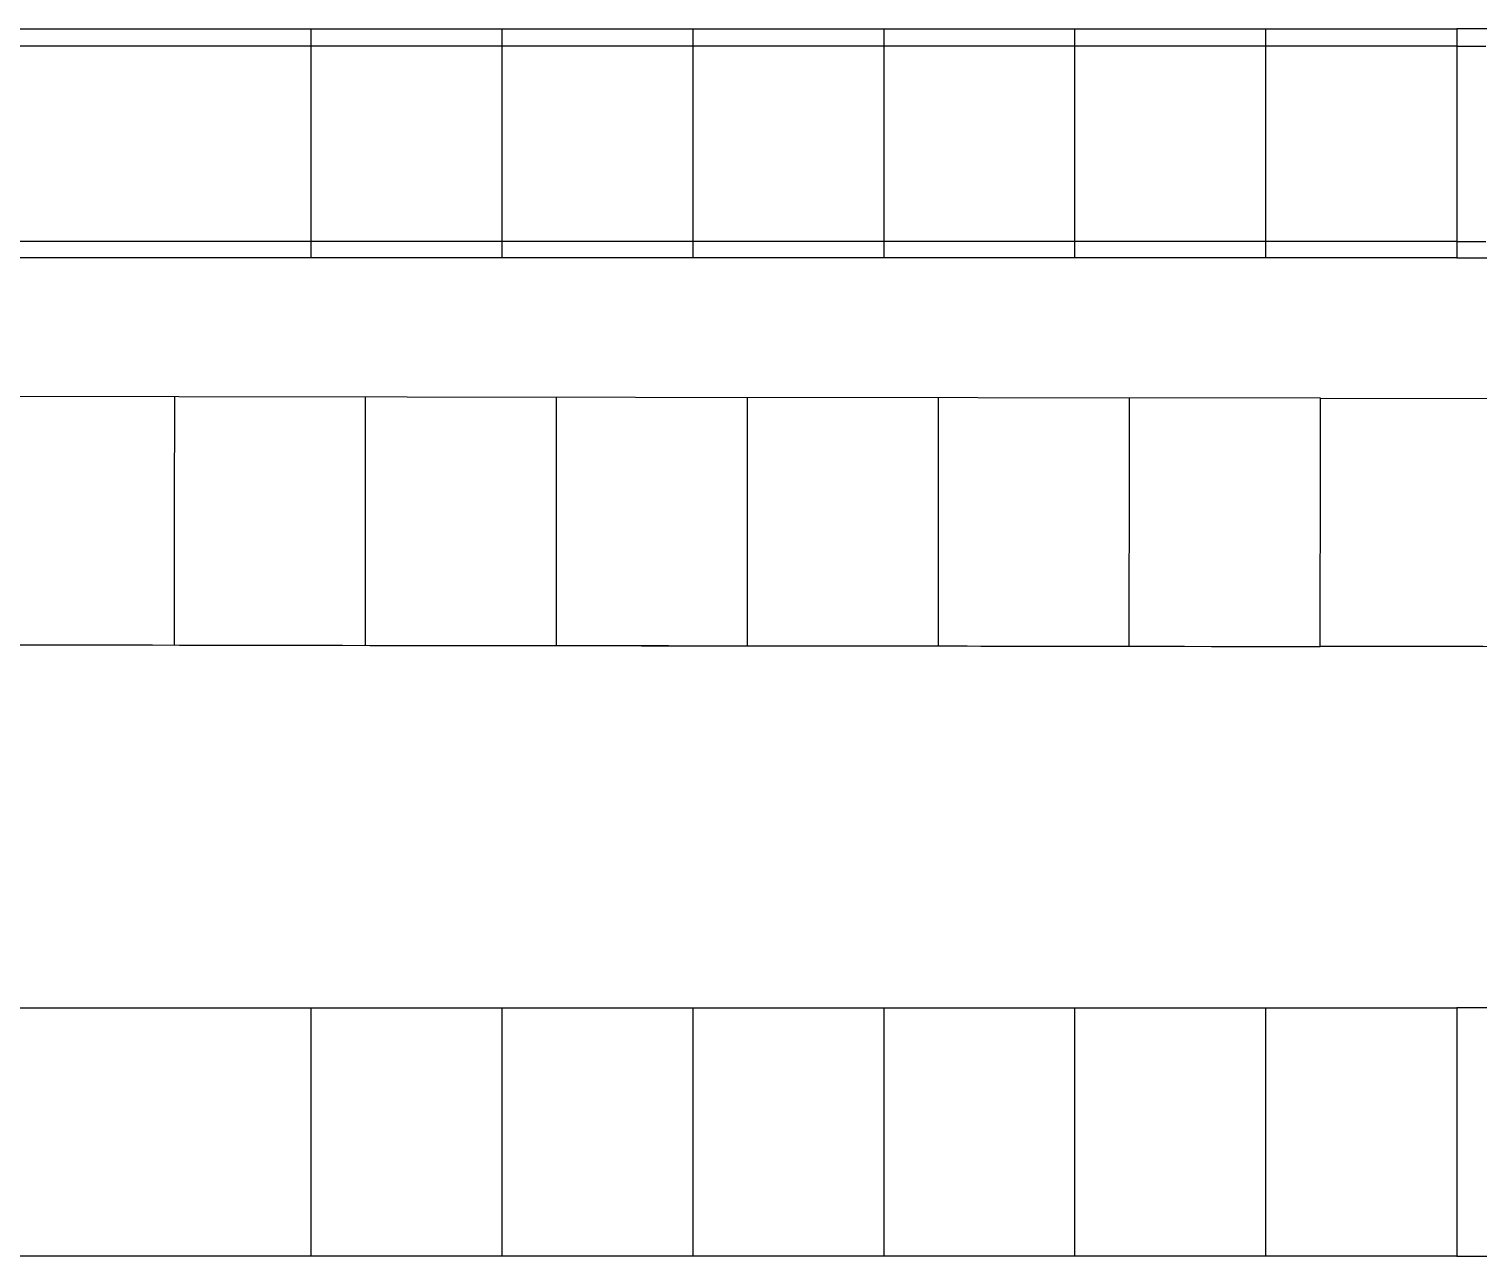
# Model space of a CAD drawing. Header units: metres. Extents: x 0 to 4.64, y -1.22 to 1.19.
# Drawn here: x 1.168 to 2.337, y -1.047 to -0.058 of the extents above; entities that cross this region are included whole.
import ezdxf

# ---------------------------------------------------------------- set-up
doc = ezdxf.new("R2010")
doc.units = ezdxf.units.M

msp = doc.modelspace()

# ---------------------------------------------------------------- linework, layer by layer
at = {"layer": 'back aka back', "color": 94}
for points in [[(0.58, -0.2424), (0, -0.2424), (0, -0.1963), (0, -0.1502), (0, -0.1041), (0, -0.058), (0.58, -0.058), (1.16, -0.058), (1.74, -0.058), (2.32, -0.058), (2.32, -0.1041), (2.32, -0.1502), (2.32, -0.1963), (2.32, -0.2424), (1.74, -0.2424), (1.16, -0.2424), (0.58, -0.2424)], [(4.06, -0.2424), (4.64, -0.2424), (4.64, -0.1963), (4.64, -0.1502), (4.64, -0.1041), (4.64, -0.058), (4.06, -0.058), (3.48, -0.058), (2.9, -0.058), (2.32, -0.058), (2.32, -0.1041), (2.32, -0.1502), (2.32, -0.1963), (2.32, -0.2424), (2.9, -0.2424), (3.48, -0.2424), (4.06, -0.2424)]]:
    msp.add_lwpolyline(points, dxfattribs=at)
at = {"layer": 'back aka top', "color": 94}
for points in [[(2.32, -0.8469), (2.32, -0.8969), (2.32, -0.9469), (2.32, -0.997), (2.32, -1.047), (1.74, -1.047), (1.16, -1.047), (0.58, -1.047), (0, -1.047), (0, -0.997), (0, -0.9469), (0, -0.8969), (0, -0.8469), (0.58, -0.8469), (1.16, -0.8469), (1.74, -0.8469), (2.32, -0.8469)], [(2.32, -0.8469), (2.32, -0.8969), (2.32, -0.9469), (2.32, -0.997), (2.32, -1.047), (2.9, -1.047), (3.48, -1.047), (4.06, -1.047), (4.64, -1.047), (4.64, -0.997), (4.64, -0.9469), (4.64, -0.8969), (4.64, -0.8469), (4.06, -0.8469), (3.48, -0.8469), (2.9, -0.8469), (2.32, -0.8469)]]:
    msp.add_lwpolyline(points, dxfattribs=at)
at = {"layer": 'buttocks', "color": 135}
for points in [[(1.396, -0.2424), (1.396, -0.2405), (1.396, -0.2387), (1.396, -0.2368), (1.396, -0.235), (1.396, -0.2331), (1.396, -0.2313), (1.396, -0.2294), (1.396, -0.2276), (1.396, -0.2258), (1.396, -0.2239), (1.396, -0.2221), (1.396, -0.2202), (1.396, -0.2184), (1.396, -0.2165), (1.396, -0.2147), (1.396, -0.2129), (1.396, -0.211), (1.396, -0.2092), (1.396, -0.2073), (1.396, -0.2055), (1.396, -0.2036), (1.396, -0.2018), (1.396, -0.2), (1.396, -0.1981), (1.396, -0.1963), (1.396, -0.1944), (1.396, -0.1926), (1.396, -0.1907), (1.396, -0.1889), (1.396, -0.1871), (1.396, -0.1852), (1.396, -0.1834), (1.396, -0.1815), (1.396, -0.1797), (1.396, -0.1778), (1.396, -0.176), (1.396, -0.1742), (1.396, -0.1723), (1.396, -0.1705), (1.396, -0.1686), (1.396, -0.1668), (1.396, -0.1649), (1.396, -0.1631), (1.396, -0.1613), (1.396, -0.1594), (1.396, -0.1576), (1.396, -0.1557), (1.396, -0.1539), (1.396, -0.152), (1.396, -0.1502), (1.396, -0.1484), (1.396, -0.1465), (1.396, -0.1447), (1.396, -0.1428), (1.396, -0.141), (1.396, -0.1391), (1.396, -0.1373), (1.396, -0.1355), (1.396, -0.1336), (1.396, -0.1318), (1.396, -0.1299), (1.396, -0.1281), (1.396, -0.1262), (1.396, -0.1244), (1.396, -0.1226), (1.396, -0.1207), (1.396, -0.1189), (1.396, -0.117), (1.396, -0.1152), (1.396, -0.1133), (1.396, -0.1115), (1.396, -0.1097), (1.396, -0.1078), (1.396, -0.106), (1.396, -0.1041), (1.396, -0.1023), (1.396, -0.1004), (1.396, -0.0986), (1.396, -0.0967), (1.396, -0.0949), (1.396, -0.0931), (1.396, -0.0912), (1.396, -0.0894), (1.396, -0.0875), (1.396, -0.0857), (1.396, -0.0838), (1.396, -0.082), (1.396, -0.0802), (1.396, -0.0783), (1.396, -0.0765), (1.396, -0.0746), (1.396, -0.0728), (1.396, -0.0709), (1.396, -0.0691), (1.396, -0.0673), (1.396, -0.0654), (1.396, -0.0636), (1.396, -0.0617), (1.396, -0.0599), (1.396, -0.058)], [(1.55, -0.2424), (1.55, -0.2405), (1.55, -0.2387), (1.55, -0.2368), (1.55, -0.235), (1.55, -0.2331), (1.55, -0.2313), (1.55, -0.2294), (1.55, -0.2276), (1.55, -0.2258), (1.55, -0.2239), (1.55, -0.2221), (1.55, -0.2202), (1.55, -0.2184), (1.55, -0.2165), (1.55, -0.2147), (1.55, -0.2129), (1.55, -0.211), (1.55, -0.2092), (1.55, -0.2073), (1.55, -0.2055), (1.55, -0.2036), (1.55, -0.2018), (1.55, -0.2), (1.55, -0.1981), (1.55, -0.1963), (1.55, -0.1944), (1.55, -0.1926), (1.55, -0.1907), (1.55, -0.1889), (1.55, -0.1871), (1.55, -0.1852), (1.55, -0.1834), (1.55, -0.1815), (1.55, -0.1797), (1.55, -0.1778), (1.55, -0.176), (1.55, -0.1742), (1.55, -0.1723), (1.55, -0.1705), (1.55, -0.1686), (1.55, -0.1668), (1.55, -0.1649), (1.55, -0.1631), (1.55, -0.1613), (1.55, -0.1594), (1.55, -0.1576), (1.55, -0.1557), (1.55, -0.1539), (1.55, -0.152), (1.55, -0.1502), (1.55, -0.1484), (1.55, -0.1465), (1.55, -0.1447), (1.55, -0.1428), (1.55, -0.141), (1.55, -0.1391), (1.55, -0.1373), (1.55, -0.1355), (1.55, -0.1336), (1.55, -0.1318), (1.55, -0.1299), (1.55, -0.1281), (1.55, -0.1262), (1.55, -0.1244), (1.55, -0.1226), (1.55, -0.1207), (1.55, -0.1189), (1.55, -0.117), (1.55, -0.1152), (1.55, -0.1133), (1.55, -0.1115), (1.55, -0.1097), (1.55, -0.1078), (1.55, -0.106), (1.55, -0.1041), (1.55, -0.1023), (1.55, -0.1004), (1.55, -0.0986), (1.55, -0.0967), (1.55, -0.0949), (1.55, -0.0931), (1.55, -0.0912), (1.55, -0.0894), (1.55, -0.0875), (1.55, -0.0857), (1.55, -0.0838), (1.55, -0.082), (1.55, -0.0802), (1.55, -0.0783), (1.55, -0.0765), (1.55, -0.0746), (1.55, -0.0728), (1.55, -0.0709), (1.55, -0.0691), (1.55, -0.0673), (1.55, -0.0654), (1.55, -0.0636), (1.55, -0.0617), (1.55, -0.0599), (1.55, -0.058)], [(1.704, -0.2424), (1.704, -0.2405), (1.704, -0.2387), (1.704, -0.2368), (1.704, -0.235), (1.704, -0.2331), (1.704, -0.2313), (1.704, -0.2294), (1.704, -0.2276), (1.704, -0.2258), (1.704, -0.2239), (1.704, -0.2221), (1.704, -0.2202), (1.704, -0.2184), (1.704, -0.2165), (1.704, -0.2147), (1.704, -0.2129), (1.704, -0.211), (1.704, -0.2092), (1.704, -0.2073), (1.704, -0.2055), (1.704, -0.2036), (1.704, -0.2018), (1.704, -0.2), (1.704, -0.1981), (1.704, -0.1963), (1.704, -0.1944), (1.704, -0.1926), (1.704, -0.1907), (1.704, -0.1889), (1.704, -0.1871), (1.704, -0.1852), (1.704, -0.1834), (1.704, -0.1815), (1.704, -0.1797), (1.704, -0.1778), (1.704, -0.176), (1.704, -0.1742), (1.704, -0.1723), (1.704, -0.1705), (1.704, -0.1686), (1.704, -0.1668), (1.704, -0.1649), (1.704, -0.1631), (1.704, -0.1613), (1.704, -0.1594), (1.704, -0.1576), (1.704, -0.1557), (1.704, -0.1539), (1.704, -0.152), (1.704, -0.1502), (1.704, -0.1484), (1.704, -0.1465), (1.704, -0.1447), (1.704, -0.1428), (1.704, -0.141), (1.704, -0.1391), (1.704, -0.1373), (1.704, -0.1355), (1.704, -0.1336), (1.704, -0.1318), (1.704, -0.1299), (1.704, -0.1281), (1.704, -0.1262), (1.704, -0.1244), (1.704, -0.1226), (1.704, -0.1207), (1.704, -0.1189), (1.704, -0.117), (1.704, -0.1152), (1.704, -0.1133), (1.704, -0.1115), (1.704, -0.1097), (1.704, -0.1078), (1.704, -0.106), (1.704, -0.1041), (1.704, -0.1023), (1.704, -0.1004), (1.704, -0.0986), (1.704, -0.0967), (1.704, -0.0949), (1.704, -0.0931), (1.704, -0.0912), (1.704, -0.0894), (1.704, -0.0875), (1.704, -0.0857), (1.704, -0.0838), (1.704, -0.082), (1.704, -0.0802), (1.704, -0.0783), (1.704, -0.0765), (1.704, -0.0746), (1.704, -0.0728), (1.704, -0.0709), (1.704, -0.0691), (1.704, -0.0673), (1.704, -0.0654), (1.704, -0.0636), (1.704, -0.0617), (1.704, -0.0599), (1.704, -0.058)], [(1.858, -0.2424), (1.858, -0.2405), (1.858, -0.2387), (1.858, -0.2368), (1.858, -0.235), (1.858, -0.2331), (1.858, -0.2313), (1.858, -0.2294), (1.858, -0.2276), (1.858, -0.2258), (1.858, -0.2239), (1.858, -0.2221), (1.858, -0.2202), (1.858, -0.2184), (1.858, -0.2165), (1.858, -0.2147), (1.858, -0.2129), (1.858, -0.211), (1.858, -0.2092), (1.858, -0.2073), (1.858, -0.2055), (1.858, -0.2036), (1.858, -0.2018), (1.858, -0.2), (1.858, -0.1981), (1.858, -0.1963), (1.858, -0.1944), (1.858, -0.1926), (1.858, -0.1907), (1.858, -0.1889), (1.858, -0.1871), (1.858, -0.1852), (1.858, -0.1834), (1.858, -0.1815), (1.858, -0.1797), (1.858, -0.1778), (1.858, -0.176), (1.858, -0.1742), (1.858, -0.1723), (1.858, -0.1705), (1.858, -0.1686), (1.858, -0.1668), (1.858, -0.1649), (1.858, -0.1631), (1.858, -0.1613), (1.858, -0.1594), (1.858, -0.1576), (1.858, -0.1557), (1.858, -0.1539), (1.858, -0.152), (1.858, -0.1502), (1.858, -0.1484), (1.858, -0.1465), (1.858, -0.1447), (1.858, -0.1428), (1.858, -0.141), (1.858, -0.1391), (1.858, -0.1373), (1.858, -0.1355), (1.858, -0.1336), (1.858, -0.1318), (1.858, -0.1299), (1.858, -0.1281), (1.858, -0.1262), (1.858, -0.1244), (1.858, -0.1226), (1.858, -0.1207), (1.858, -0.1189), (1.858, -0.117), (1.858, -0.1152), (1.858, -0.1133), (1.858, -0.1115), (1.858, -0.1097), (1.858, -0.1078), (1.858, -0.106), (1.858, -0.1041), (1.858, -0.1023), (1.858, -0.1004), (1.858, -0.0986), (1.858, -0.0967), (1.858, -0.0949), (1.858, -0.0931), (1.858, -0.0912), (1.858, -0.0894), (1.858, -0.0875), (1.858, -0.0857), (1.858, -0.0838), (1.858, -0.082), (1.858, -0.0802), (1.858, -0.0783), (1.858, -0.0765), (1.858, -0.0746), (1.858, -0.0728), (1.858, -0.0709), (1.858, -0.0691), (1.858, -0.0673), (1.858, -0.0654), (1.858, -0.0636), (1.858, -0.0617), (1.858, -0.0599), (1.858, -0.058)], [(2.012, -0.2424), (2.012, -0.2405), (2.012, -0.2387), (2.012, -0.2368), (2.012, -0.235), (2.012, -0.2331), (2.012, -0.2313), (2.012, -0.2294), (2.012, -0.2276), (2.012, -0.2258), (2.012, -0.2239), (2.012, -0.2221), (2.012, -0.2202), (2.012, -0.2184), (2.012, -0.2165), (2.012, -0.2147), (2.012, -0.2129), (2.012, -0.211), (2.012, -0.2092), (2.012, -0.2073), (2.012, -0.2055), (2.012, -0.2036), (2.012, -0.2018), (2.012, -0.2), (2.012, -0.1981), (2.012, -0.1963), (2.012, -0.1944), (2.012, -0.1926), (2.012, -0.1907), (2.012, -0.1889), (2.012, -0.1871), (2.012, -0.1852), (2.012, -0.1834), (2.012, -0.1815), (2.012, -0.1797), (2.012, -0.1778), (2.012, -0.176), (2.012, -0.1742), (2.012, -0.1723), (2.012, -0.1705), (2.012, -0.1686), (2.012, -0.1668), (2.012, -0.1649), (2.012, -0.1631), (2.012, -0.1613), (2.012, -0.1594), (2.012, -0.1576), (2.012, -0.1557), (2.012, -0.1539), (2.012, -0.152), (2.012, -0.1502), (2.012, -0.1484), (2.012, -0.1465), (2.012, -0.1447), (2.012, -0.1428), (2.012, -0.141), (2.012, -0.1391), (2.012, -0.1373), (2.012, -0.1355), (2.012, -0.1336), (2.012, -0.1318), (2.012, -0.1299), (2.012, -0.1281), (2.012, -0.1262), (2.012, -0.1244), (2.012, -0.1226), (2.012, -0.1207), (2.012, -0.1189), (2.012, -0.117), (2.012, -0.1152), (2.012, -0.1133), (2.012, -0.1115), (2.012, -0.1097), (2.012, -0.1078), (2.012, -0.106), (2.012, -0.1041), (2.012, -0.1023), (2.012, -0.1004), (2.012, -0.0986), (2.012, -0.0967), (2.012, -0.0949), (2.012, -0.0931), (2.012, -0.0912), (2.012, -0.0894), (2.012, -0.0875), (2.012, -0.0857), (2.012, -0.0838), (2.012, -0.082), (2.012, -0.0802), (2.012, -0.0783), (2.012, -0.0765), (2.012, -0.0746), (2.012, -0.0728), (2.012, -0.0709), (2.012, -0.0691), (2.012, -0.0673), (2.012, -0.0654), (2.012, -0.0636), (2.012, -0.0617), (2.012, -0.0599), (2.012, -0.058)], [(2.166, -0.2424), (2.166, -0.2405), (2.166, -0.2387), (2.166, -0.2368), (2.166, -0.235), (2.166, -0.2331), (2.166, -0.2313), (2.166, -0.2294), (2.166, -0.2276), (2.166, -0.2258), (2.166, -0.2239), (2.166, -0.2221), (2.166, -0.2202), (2.166, -0.2184), (2.166, -0.2165), (2.166, -0.2147), (2.166, -0.2129), (2.166, -0.211), (2.166, -0.2092), (2.166, -0.2073), (2.166, -0.2055), (2.166, -0.2036), (2.166, -0.2018), (2.166, -0.2), (2.166, -0.1981), (2.166, -0.1963), (2.166, -0.1944), (2.166, -0.1926), (2.166, -0.1907), (2.166, -0.1889), (2.166, -0.1871), (2.166, -0.1852), (2.166, -0.1834), (2.166, -0.1815), (2.166, -0.1797), (2.166, -0.1778), (2.166, -0.176), (2.166, -0.1742), (2.166, -0.1723), (2.166, -0.1705), (2.166, -0.1686), (2.166, -0.1668), (2.166, -0.1649), (2.166, -0.1631), (2.166, -0.1613), (2.166, -0.1594), (2.166, -0.1576), (2.166, -0.1557), (2.166, -0.1539), (2.166, -0.152), (2.166, -0.1502), (2.166, -0.1484), (2.166, -0.1465), (2.166, -0.1447), (2.166, -0.1428), (2.166, -0.141), (2.166, -0.1391), (2.166, -0.1373), (2.166, -0.1355), (2.166, -0.1336), (2.166, -0.1318), (2.166, -0.1299), (2.166, -0.1281), (2.166, -0.1262), (2.166, -0.1244), (2.166, -0.1226), (2.166, -0.1207), (2.166, -0.1189), (2.166, -0.117), (2.166, -0.1152), (2.166, -0.1133), (2.166, -0.1115), (2.166, -0.1097), (2.166, -0.1078), (2.166, -0.106), (2.166, -0.1041), (2.166, -0.1023), (2.166, -0.1004), (2.166, -0.0986), (2.166, -0.0967), (2.166, -0.0949), (2.166, -0.0931), (2.166, -0.0912), (2.166, -0.0894), (2.166, -0.0875), (2.166, -0.0857), (2.166, -0.0838), (2.166, -0.082), (2.166, -0.0802), (2.166, -0.0783), (2.166, -0.0765), (2.166, -0.0746), (2.166, -0.0728), (2.166, -0.0709), (2.166, -0.0691), (2.166, -0.0673), (2.166, -0.0654), (2.166, -0.0636), (2.166, -0.0617), (2.166, -0.0599), (2.166, -0.058)], [(1.2858, -0.5546), (1.2858, -0.5526), (1.2858, -0.5506), (1.2858, -0.5486), (1.2858, -0.5466), (1.2858, -0.5446), (1.2858, -0.5426), (1.2858, -0.5406), (1.2858, -0.5386), (1.2858, -0.5366), (1.2858, -0.5346), (1.2858, -0.5326), (1.2858, -0.5306), (1.2858, -0.5286), (1.2858, -0.5266), (1.2858, -0.5246), (1.2858, -0.5226), (1.2858, -0.5206), (1.2858, -0.5186), (1.2858, -0.5166), (1.2858, -0.5146), (1.2858, -0.5126), (1.2858, -0.5106), (1.2858, -0.5086), (1.2858, -0.5066), (1.2858, -0.5046), (1.2858, -0.5026), (1.2858, -0.5006), (1.2858, -0.4986), (1.2858, -0.4966), (1.2858, -0.4946), (1.2858, -0.4926), (1.2858, -0.4906), (1.2858, -0.4886), (1.2858, -0.4866), (1.2858, -0.4846), (1.2858, -0.4826), (1.2859, -0.4806), (1.2859, -0.4786), (1.2859, -0.4766), (1.2859, -0.4746), (1.2859, -0.4726), (1.2859, -0.4706), (1.2859, -0.4686), (1.2859, -0.4666), (1.2859, -0.4646), (1.2859, -0.4626), (1.2859, -0.4606), (1.2859, -0.4586), (1.2859, -0.4566), (1.2859, -0.4546), (1.2859, -0.4526), (1.2859, -0.4506), (1.2859, -0.4486), (1.2859, -0.4466), (1.2859, -0.4446), (1.2859, -0.4426), (1.2859, -0.4406), (1.2859, -0.4386), (1.2859, -0.4365), (1.2859, -0.4345), (1.2859, -0.4325), (1.2859, -0.4305), (1.2859, -0.4285), (1.2859, -0.4265), (1.2859, -0.4245), (1.2859, -0.4225), (1.2859, -0.4205), (1.2859, -0.4185), (1.2859, -0.4165), (1.2859, -0.4145), (1.2859, -0.4125), (1.2859, -0.4105), (1.2859, -0.4085), (1.2859, -0.4065), (1.2859, -0.4045), (1.2859, -0.4025), (1.2859, -0.4005), (1.286, -0.3985), (1.286, -0.3965), (1.286, -0.3945), (1.286, -0.3925), (1.286, -0.3905), (1.286, -0.3885), (1.286, -0.3865), (1.286, -0.3845), (1.286, -0.3825), (1.286, -0.3805), (1.286, -0.3785), (1.286, -0.3765), (1.286, -0.3745), (1.286, -0.3725), (1.286, -0.3705), (1.286, -0.3685), (1.286, -0.3665), (1.286, -0.3645), (1.286, -0.3625), (1.286, -0.3605), (1.286, -0.3585), (1.286, -0.3565), (1.286, -0.3545)], [(1.4398, -0.5548), (1.4398, -0.5528), (1.4398, -0.5508), (1.4398, -0.5488), (1.4398, -0.5468), (1.4398, -0.5448), (1.4398, -0.5428), (1.4398, -0.5408), (1.4398, -0.5388), (1.4398, -0.5368), (1.4398, -0.5348), (1.4398, -0.5328), (1.4398, -0.5308), (1.4398, -0.5288), (1.4398, -0.5268), (1.4398, -0.5248), (1.4398, -0.5228), (1.4398, -0.5208), (1.4398, -0.5188), (1.4398, -0.5168), (1.4398, -0.5148), (1.4398, -0.5128), (1.4398, -0.5108), (1.4398, -0.5088), (1.4398, -0.5068), (1.4398, -0.5048), (1.4398, -0.5028), (1.4398, -0.5008), (1.4398, -0.4988), (1.4398, -0.4968), (1.4398, -0.4948), (1.4398, -0.4928), (1.4398, -0.4908), (1.4398, -0.4888), (1.4398, -0.4868), (1.4398, -0.4848), (1.4398, -0.4828), (1.4399, -0.4808), (1.4399, -0.4788), (1.4399, -0.4768), (1.4399, -0.4748), (1.4399, -0.4728), (1.4399, -0.4708), (1.4399, -0.4688), (1.4399, -0.4668), (1.4399, -0.4647), (1.4399, -0.4627), (1.4399, -0.4607), (1.4399, -0.4587), (1.4399, -0.4567), (1.4399, -0.4547), (1.4399, -0.4527), (1.4399, -0.4507), (1.4399, -0.4487), (1.4399, -0.4467), (1.4399, -0.4447), (1.4399, -0.4427), (1.4399, -0.4407), (1.4399, -0.4387), (1.4399, -0.4367), (1.4399, -0.4347), (1.4399, -0.4327), (1.4399, -0.4307), (1.4399, -0.4287), (1.4399, -0.4267), (1.4399, -0.4247), (1.4399, -0.4227), (1.4399, -0.4207), (1.4399, -0.4187), (1.4399, -0.4167), (1.4399, -0.4147), (1.4399, -0.4127), (1.4399, -0.4107), (1.4399, -0.4087), (1.4399, -0.4067), (1.4399, -0.4047), (1.4399, -0.4027), (1.4399, -0.4007), (1.4399, -0.3987), (1.44, -0.3967), (1.44, -0.3947), (1.44, -0.3927), (1.44, -0.3907), (1.44, -0.3887), (1.44, -0.3867), (1.44, -0.3847), (1.44, -0.3827), (1.44, -0.3807), (1.44, -0.3787), (1.44, -0.3767), (1.44, -0.3747), (1.44, -0.3727), (1.44, -0.3707), (1.44, -0.3687), (1.44, -0.3667), (1.44, -0.3647), (1.44, -0.3627), (1.44, -0.3607), (1.44, -0.3587), (1.44, -0.3567), (1.44, -0.3547)], [(1.5938, -0.555), (1.5938, -0.553), (1.5938, -0.551), (1.5938, -0.549), (1.5938, -0.547), (1.5938, -0.545), (1.5938, -0.543), (1.5938, -0.541), (1.5938, -0.539), (1.5938, -0.537), (1.5938, -0.535), (1.5938, -0.533), (1.5938, -0.531), (1.5938, -0.529), (1.5938, -0.527), (1.5938, -0.525), (1.5938, -0.523), (1.5938, -0.521), (1.5938, -0.519), (1.5938, -0.517), (1.5938, -0.515), (1.5938, -0.513), (1.5938, -0.511), (1.5938, -0.509), (1.5938, -0.507), (1.5938, -0.505), (1.5938, -0.503), (1.5938, -0.501), (1.5938, -0.499), (1.5938, -0.497), (1.5938, -0.495), (1.5938, -0.4929), (1.5938, -0.4909), (1.5938, -0.4889), (1.5938, -0.4869), (1.5938, -0.4849), (1.5938, -0.4829), (1.5939, -0.4809), (1.5939, -0.4789), (1.5939, -0.4769), (1.5939, -0.4749), (1.5939, -0.4729), (1.5939, -0.4709), (1.5939, -0.4689), (1.5939, -0.4669), (1.5939, -0.4649), (1.5939, -0.4629), (1.5939, -0.4609), (1.5939, -0.4589), (1.5939, -0.4569), (1.5939, -0.4549), (1.5939, -0.4529), (1.5939, -0.4509), (1.5939, -0.4489), (1.5939, -0.4469), (1.5939, -0.4449), (1.5939, -0.4429), (1.5939, -0.4409), (1.5939, -0.4389), (1.5939, -0.4369), (1.5939, -0.4349), (1.5939, -0.4329), (1.5939, -0.4309), (1.5939, -0.4289), (1.5939, -0.4269), (1.5939, -0.4249), (1.5939, -0.4229), (1.5939, -0.4209), (1.5939, -0.4189), (1.5939, -0.4169), (1.5939, -0.4149), (1.5939, -0.4129), (1.5939, -0.4109), (1.5939, -0.4089), (1.5939, -0.4069), (1.5939, -0.4049), (1.5939, -0.4029), (1.5939, -0.4009), (1.5939, -0.3989), (1.594, -0.3969), (1.594, -0.3949), (1.594, -0.3929), (1.594, -0.3909), (1.594, -0.3889), (1.594, -0.3869), (1.594, -0.3849), (1.594, -0.3829), (1.594, -0.3809), (1.594, -0.3789), (1.594, -0.3769), (1.594, -0.3749), (1.594, -0.3729), (1.594, -0.3709), (1.594, -0.3689), (1.594, -0.3669), (1.594, -0.3649), (1.594, -0.3629), (1.594, -0.3609), (1.594, -0.3589), (1.594, -0.3569), (1.594, -0.3549)], [(1.7478, -0.5552), (1.7478, -0.5532), (1.7478, -0.5512), (1.7478, -0.5492), (1.7478, -0.5472), (1.7478, -0.5452), (1.7478, -0.5432), (1.7478, -0.5412), (1.7478, -0.5392), (1.7478, -0.5372), (1.7478, -0.5352), (1.7478, -0.5332), (1.7478, -0.5312), (1.7478, -0.5292), (1.7478, -0.5272), (1.7478, -0.5252), (1.7478, -0.5232), (1.7478, -0.5211), (1.7478, -0.5191), (1.7478, -0.5171), (1.7478, -0.5151), (1.7478, -0.5131), (1.7478, -0.5111), (1.7478, -0.5091), (1.7478, -0.5071), (1.7478, -0.5051), (1.7478, -0.5031), (1.7478, -0.5011), (1.7478, -0.4991), (1.7478, -0.4971), (1.7478, -0.4951), (1.7478, -0.4931), (1.7478, -0.4911), (1.7478, -0.4891), (1.7478, -0.4871), (1.7478, -0.4851), (1.7478, -0.4831), (1.7478, -0.4811), (1.7479, -0.4791), (1.7479, -0.4771), (1.7479, -0.4751), (1.7479, -0.4731), (1.7479, -0.4711), (1.7479, -0.4691), (1.7479, -0.4671), (1.7479, -0.4651), (1.7479, -0.4631), (1.7479, -0.4611), (1.7479, -0.4591), (1.7479, -0.4571), (1.7479, -0.4551), (1.7479, -0.4531), (1.7479, -0.4511), (1.7479, -0.4491), (1.7479, -0.4471), (1.7479, -0.4451), (1.7479, -0.4431), (1.7479, -0.4411), (1.7479, -0.4391), (1.7479, -0.4371), (1.7479, -0.4351), (1.7479, -0.4331), (1.7479, -0.4311), (1.7479, -0.4291), (1.7479, -0.4271), (1.7479, -0.4251), (1.7479, -0.4231), (1.7479, -0.4211), (1.7479, -0.4191), (1.7479, -0.4171), (1.7479, -0.4151), (1.7479, -0.4131), (1.7479, -0.4111), (1.7479, -0.4091), (1.7479, -0.4071), (1.7479, -0.4051), (1.7479, -0.4031), (1.7479, -0.4011), (1.7479, -0.3991), (1.748, -0.3971), (1.748, -0.3951), (1.748, -0.3931), (1.748, -0.3911), (1.748, -0.3891), (1.748, -0.3871), (1.748, -0.3851), (1.748, -0.3831), (1.748, -0.3811), (1.748, -0.3791), (1.748, -0.3771), (1.748, -0.3751), (1.748, -0.3731), (1.748, -0.3711), (1.748, -0.3691), (1.748, -0.3671), (1.748, -0.3651), (1.748, -0.3631), (1.748, -0.3611), (1.748, -0.3591), (1.748, -0.3571), (1.748, -0.3551)], [(1.9018, -0.5554), (1.9018, -0.5534), (1.9018, -0.5514), (1.9018, -0.5493), (1.9018, -0.5473), (1.9018, -0.5453), (1.9018, -0.5433), (1.9018, -0.5413), (1.9018, -0.5393), (1.9018, -0.5373), (1.9018, -0.5353), (1.9018, -0.5333), (1.9018, -0.5313), (1.9018, -0.5293), (1.9018, -0.5273), (1.9018, -0.5253), (1.9018, -0.5233), (1.9018, -0.5213), (1.9018, -0.5193), (1.9018, -0.5173), (1.9018, -0.5153), (1.9018, -0.5133), (1.9018, -0.5113), (1.9018, -0.5093), (1.9018, -0.5073), (1.9018, -0.5053), (1.9018, -0.5033), (1.9018, -0.5013), (1.9018, -0.4993), (1.9018, -0.4973), (1.9018, -0.4953), (1.9018, -0.4933), (1.9018, -0.4913), (1.9018, -0.4893), (1.9018, -0.4873), (1.9018, -0.4853), (1.9018, -0.4833), (1.9018, -0.4813), (1.9019, -0.4793), (1.9019, -0.4773), (1.9019, -0.4753), (1.9019, -0.4733), (1.9019, -0.4713), (1.9019, -0.4693), (1.9019, -0.4673), (1.9019, -0.4653), (1.9019, -0.4633), (1.9019, -0.4613), (1.9019, -0.4593), (1.9019, -0.4573), (1.9019, -0.4553), (1.9019, -0.4533), (1.9019, -0.4513), (1.9019, -0.4493), (1.9019, -0.4473), (1.9019, -0.4453), (1.9019, -0.4433), (1.9019, -0.4413), (1.9019, -0.4393), (1.9019, -0.4373), (1.9019, -0.4353), (1.9019, -0.4333), (1.9019, -0.4313), (1.9019, -0.4293), (1.9019, -0.4273), (1.9019, -0.4253), (1.9019, -0.4233), (1.9019, -0.4213), (1.9019, -0.4193), (1.9019, -0.4173), (1.9019, -0.4153), (1.9019, -0.4133), (1.9019, -0.4113), (1.9019, -0.4093), (1.9019, -0.4073), (1.9019, -0.4053), (1.9019, -0.4033), (1.9019, -0.4013), (1.9019, -0.3993), (1.9019, -0.3973), (1.902, -0.3953), (1.902, -0.3933), (1.902, -0.3913), (1.902, -0.3893), (1.902, -0.3873), (1.902, -0.3853), (1.902, -0.3833), (1.902, -0.3813), (1.902, -0.3793), (1.902, -0.3773), (1.902, -0.3753), (1.902, -0.3733), (1.902, -0.3713), (1.902, -0.3692), (1.902, -0.3672), (1.902, -0.3652), (1.902, -0.3632), (1.902, -0.3612), (1.902, -0.3592), (1.902, -0.3572), (1.902, -0.3552)], [(2.0558, -0.5555), (2.0558, -0.5535), (2.0558, -0.5515), (2.0558, -0.5495), (2.0558, -0.5475), (2.0558, -0.5455), (2.0558, -0.5435), (2.0558, -0.5415), (2.0558, -0.5395), (2.0558, -0.5375), (2.0558, -0.5355), (2.0558, -0.5335), (2.0558, -0.5315), (2.0558, -0.5295), (2.0558, -0.5275), (2.0558, -0.5255), (2.0558, -0.5235), (2.0558, -0.5215), (2.0558, -0.5195), (2.0558, -0.5175), (2.0558, -0.5155), (2.0558, -0.5135), (2.0558, -0.5115), (2.0558, -0.5095), (2.0558, -0.5075), (2.0558, -0.5055), (2.0558, -0.5035), (2.0558, -0.5015), (2.0558, -0.4995), (2.0558, -0.4975), (2.0558, -0.4955), (2.0558, -0.4935), (2.0558, -0.4915), (2.0558, -0.4895), (2.0558, -0.4875), (2.0558, -0.4855), (2.0558, -0.4835), (2.0558, -0.4815), (2.0559, -0.4795), (2.0559, -0.4775), (2.0559, -0.4755), (2.0559, -0.4735), (2.0559, -0.4715), (2.0559, -0.4695), (2.0559, -0.4675), (2.0559, -0.4655), (2.0559, -0.4635), (2.0559, -0.4615), (2.0559, -0.4595), (2.0559, -0.4575), (2.0559, -0.4555), (2.0559, -0.4535), (2.0559, -0.4515), (2.0559, -0.4495), (2.0559, -0.4475), (2.0559, -0.4455), (2.0559, -0.4435), (2.0559, -0.4415), (2.0559, -0.4395), (2.0559, -0.4375), (2.0559, -0.4355), (2.0559, -0.4335), (2.0559, -0.4315), (2.0559, -0.4295), (2.0559, -0.4275), (2.0559, -0.4255), (2.0559, -0.4235), (2.0559, -0.4215), (2.0559, -0.4195), (2.0559, -0.4175), (2.0559, -0.4155), (2.0559, -0.4135), (2.0559, -0.4115), (2.0559, -0.4095), (2.0559, -0.4075), (2.0559, -0.4055), (2.0559, -0.4035), (2.0559, -0.4015), (2.0559, -0.3995), (2.0559, -0.3974), (2.056, -0.3954), (2.056, -0.3934), (2.056, -0.3914), (2.056, -0.3894), (2.056, -0.3874), (2.056, -0.3854), (2.056, -0.3834), (2.056, -0.3814), (2.056, -0.3794), (2.056, -0.3774), (2.056, -0.3754), (2.056, -0.3734), (2.056, -0.3714), (2.056, -0.3694), (2.056, -0.3674), (2.056, -0.3654), (2.056, -0.3634), (2.056, -0.3614), (2.056, -0.3594), (2.056, -0.3574), (2.056, -0.3554)], [(1.396, -1.047), (1.396, -1.045), (1.396, -1.043), (1.396, -1.041), (1.396, -1.039), (1.396, -1.037), (1.396, -1.035), (1.396, -1.033), (1.396, -1.031), (1.396, -1.029), (1.396, -1.027), (1.396, -1.025), (1.396, -1.023), (1.396, -1.021), (1.396, -1.019), (1.396, -1.017), (1.396, -1.015), (1.396, -1.013), (1.396, -1.011), (1.396, -1.009), (1.396, -1.007), (1.396, -1.005), (1.396, -1.003), (1.396, -1.001), (1.396, -0.999), (1.396, -0.997), (1.396, -0.995), (1.396, -0.993), (1.396, -0.991), (1.396, -0.9889), (1.396, -0.9869), (1.396, -0.9849), (1.396, -0.9829), (1.396, -0.9809), (1.396, -0.9789), (1.396, -0.9769), (1.396, -0.9749), (1.396, -0.9729), (1.396, -0.9709), (1.396, -0.9689), (1.396, -0.9669), (1.396, -0.9649), (1.396, -0.9629), (1.396, -0.9609), (1.396, -0.9589), (1.396, -0.9569), (1.396, -0.9549), (1.396, -0.9529), (1.396, -0.9509), (1.396, -0.9489), (1.396, -0.9469), (1.396, -0.9449), (1.396, -0.9429), (1.396, -0.9409), (1.396, -0.9389), (1.396, -0.9369), (1.396, -0.9349), (1.396, -0.9329), (1.396, -0.9309), (1.396, -0.9289), (1.396, -0.9269), (1.396, -0.9249), (1.396, -0.9229), (1.396, -0.9209), (1.396, -0.9189), (1.396, -0.9169), (1.396, -0.9149), (1.396, -0.9129), (1.396, -0.9109), (1.396, -0.9089), (1.396, -0.9069), (1.396, -0.9049), (1.396, -0.9029), (1.396, -0.9009), (1.396, -0.8989), (1.396, -0.8969), (1.396, -0.8949), (1.396, -0.8929), (1.396, -0.8909), (1.396, -0.8889), (1.396, -0.8869), (1.396, -0.8849), (1.396, -0.8829), (1.396, -0.8809), (1.396, -0.8789), (1.396, -0.8769), (1.396, -0.8749), (1.396, -0.8729), (1.396, -0.8709), (1.396, -0.8689), (1.396, -0.8669), (1.396, -0.8649), (1.396, -0.8629), (1.396, -0.8609), (1.396, -0.8589), (1.396, -0.8569), (1.396, -0.8549), (1.396, -0.8529), (1.396, -0.8509), (1.396, -0.8489), (1.396, -0.8469)], [(1.55, -1.047), (1.55, -1.045), (1.55, -1.043), (1.55, -1.041), (1.55, -1.039), (1.55, -1.037), (1.55, -1.035), (1.55, -1.033), (1.55, -1.031), (1.55, -1.029), (1.55, -1.027), (1.55, -1.025), (1.55, -1.023), (1.55, -1.021), (1.55, -1.019), (1.55, -1.017), (1.55, -1.015), (1.55, -1.013), (1.55, -1.011), (1.55, -1.009), (1.55, -1.007), (1.55, -1.005), (1.55, -1.003), (1.55, -1.001), (1.55, -0.999), (1.55, -0.997), (1.55, -0.995), (1.55, -0.993), (1.55, -0.991), (1.55, -0.9889), (1.55, -0.9869), (1.55, -0.9849), (1.55, -0.9829), (1.55, -0.9809), (1.55, -0.9789), (1.55, -0.9769), (1.55, -0.9749), (1.55, -0.9729), (1.55, -0.9709), (1.55, -0.9689), (1.55, -0.9669), (1.55, -0.9649), (1.55, -0.9629), (1.55, -0.9609), (1.55, -0.9589), (1.55, -0.9569), (1.55, -0.9549), (1.55, -0.9529), (1.55, -0.9509), (1.55, -0.9489), (1.55, -0.9469), (1.55, -0.9449), (1.55, -0.9429), (1.55, -0.9409), (1.55, -0.9389), (1.55, -0.9369), (1.55, -0.9349), (1.55, -0.9329), (1.55, -0.9309), (1.55, -0.9289), (1.55, -0.9269), (1.55, -0.9249), (1.55, -0.9229), (1.55, -0.9209), (1.55, -0.9189), (1.55, -0.9169), (1.55, -0.9149), (1.55, -0.9129), (1.55, -0.9109), (1.55, -0.9089), (1.55, -0.9069), (1.55, -0.9049), (1.55, -0.9029), (1.55, -0.9009), (1.55, -0.8989), (1.55, -0.8969), (1.55, -0.8949), (1.55, -0.8929), (1.55, -0.8909), (1.55, -0.8889), (1.55, -0.8869), (1.55, -0.8849), (1.55, -0.8829), (1.55, -0.8809), (1.55, -0.8789), (1.55, -0.8769), (1.55, -0.8749), (1.55, -0.8729), (1.55, -0.8709), (1.55, -0.8689), (1.55, -0.8669), (1.55, -0.8649), (1.55, -0.8629), (1.55, -0.8609), (1.55, -0.8589), (1.55, -0.8569), (1.55, -0.8549), (1.55, -0.8529), (1.55, -0.8509), (1.55, -0.8489), (1.55, -0.8469)], [(1.704, -1.047), (1.704, -1.045), (1.704, -1.043), (1.704, -1.041), (1.704, -1.039), (1.704, -1.037), (1.704, -1.035), (1.704, -1.033), (1.704, -1.031), (1.704, -1.029), (1.704, -1.027), (1.704, -1.025), (1.704, -1.023), (1.704, -1.021), (1.704, -1.019), (1.704, -1.017), (1.704, -1.015), (1.704, -1.013), (1.704, -1.011), (1.704, -1.009), (1.704, -1.007), (1.704, -1.005), (1.704, -1.003), (1.704, -1.001), (1.704, -0.999), (1.704, -0.997), (1.704, -0.995), (1.704, -0.993), (1.704, -0.991), (1.704, -0.9889), (1.704, -0.9869), (1.704, -0.9849), (1.704, -0.9829), (1.704, -0.9809), (1.704, -0.9789), (1.704, -0.9769), (1.704, -0.9749), (1.704, -0.9729), (1.704, -0.9709), (1.704, -0.9689), (1.704, -0.9669), (1.704, -0.9649), (1.704, -0.9629), (1.704, -0.9609), (1.704, -0.9589), (1.704, -0.9569), (1.704, -0.9549), (1.704, -0.9529), (1.704, -0.9509), (1.704, -0.9489), (1.704, -0.9469), (1.704, -0.9449), (1.704, -0.9429), (1.704, -0.9409), (1.704, -0.9389), (1.704, -0.9369), (1.704, -0.9349), (1.704, -0.9329), (1.704, -0.9309), (1.704, -0.9289), (1.704, -0.9269), (1.704, -0.9249), (1.704, -0.9229), (1.704, -0.9209), (1.704, -0.9189), (1.704, -0.9169), (1.704, -0.9149), (1.704, -0.9129), (1.704, -0.9109), (1.704, -0.9089), (1.704, -0.9069), (1.704, -0.9049), (1.704, -0.9029), (1.704, -0.9009), (1.704, -0.8989), (1.704, -0.8969), (1.704, -0.8949), (1.704, -0.8929), (1.704, -0.8909), (1.704, -0.8889), (1.704, -0.8869), (1.704, -0.8849), (1.704, -0.8829), (1.704, -0.8809), (1.704, -0.8789), (1.704, -0.8769), (1.704, -0.8749), (1.704, -0.8729), (1.704, -0.8709), (1.704, -0.8689), (1.704, -0.8669), (1.704, -0.8649), (1.704, -0.8629), (1.704, -0.8609), (1.704, -0.8589), (1.704, -0.8569), (1.704, -0.8549), (1.704, -0.8529), (1.704, -0.8509), (1.704, -0.8489), (1.704, -0.8469)], [(1.858, -1.047), (1.858, -1.045), (1.858, -1.043), (1.858, -1.041), (1.858, -1.039), (1.858, -1.037), (1.858, -1.035), (1.858, -1.033), (1.858, -1.031), (1.858, -1.029), (1.858, -1.027), (1.858, -1.025), (1.858, -1.023), (1.858, -1.021), (1.858, -1.019), (1.858, -1.017), (1.858, -1.015), (1.858, -1.013), (1.858, -1.011), (1.858, -1.009), (1.858, -1.007), (1.858, -1.005), (1.858, -1.003), (1.858, -1.001), (1.858, -0.999), (1.858, -0.997), (1.858, -0.995), (1.858, -0.993), (1.858, -0.991), (1.858, -0.9889), (1.858, -0.9869), (1.858, -0.9849), (1.858, -0.9829), (1.858, -0.9809), (1.858, -0.9789), (1.858, -0.9769), (1.858, -0.9749), (1.858, -0.9729), (1.858, -0.9709), (1.858, -0.9689), (1.858, -0.9669), (1.858, -0.9649), (1.858, -0.9629), (1.858, -0.9609), (1.858, -0.9589), (1.858, -0.9569), (1.858, -0.9549), (1.858, -0.9529), (1.858, -0.9509), (1.858, -0.9489), (1.858, -0.9469), (1.858, -0.9449), (1.858, -0.9429), (1.858, -0.9409), (1.858, -0.9389), (1.858, -0.9369), (1.858, -0.9349), (1.858, -0.9329), (1.858, -0.9309), (1.858, -0.9289), (1.858, -0.9269), (1.858, -0.9249), (1.858, -0.9229), (1.858, -0.9209), (1.858, -0.9189), (1.858, -0.9169), (1.858, -0.9149), (1.858, -0.9129), (1.858, -0.9109), (1.858, -0.9089), (1.858, -0.9069), (1.858, -0.9049), (1.858, -0.9029), (1.858, -0.9009), (1.858, -0.8989), (1.858, -0.8969), (1.858, -0.8949), (1.858, -0.8929), (1.858, -0.8909), (1.858, -0.8889), (1.858, -0.8869), (1.858, -0.8849), (1.858, -0.8829), (1.858, -0.8809), (1.858, -0.8789), (1.858, -0.8769), (1.858, -0.8749), (1.858, -0.8729), (1.858, -0.8709), (1.858, -0.8689), (1.858, -0.8669), (1.858, -0.8649), (1.858, -0.8629), (1.858, -0.8609), (1.858, -0.8589), (1.858, -0.8569), (1.858, -0.8549), (1.858, -0.8529), (1.858, -0.8509), (1.858, -0.8489), (1.858, -0.8469)], [(2.012, -1.047), (2.012, -1.045), (2.012, -1.043), (2.012, -1.041), (2.012, -1.039), (2.012, -1.037), (2.012, -1.035), (2.012, -1.033), (2.012, -1.031), (2.012, -1.029), (2.012, -1.027), (2.012, -1.025), (2.012, -1.023), (2.012, -1.021), (2.012, -1.019), (2.012, -1.017), (2.012, -1.015), (2.012, -1.013), (2.012, -1.011), (2.012, -1.009), (2.012, -1.007), (2.012, -1.005), (2.012, -1.003), (2.012, -1.001), (2.012, -0.999), (2.012, -0.997), (2.012, -0.995), (2.012, -0.993), (2.012, -0.991), (2.012, -0.9889), (2.012, -0.9869), (2.012, -0.9849), (2.012, -0.9829), (2.012, -0.9809), (2.012, -0.9789), (2.012, -0.9769), (2.012, -0.9749), (2.012, -0.9729), (2.012, -0.9709), (2.012, -0.9689), (2.012, -0.9669), (2.012, -0.9649), (2.012, -0.9629), (2.012, -0.9609), (2.012, -0.9589), (2.012, -0.9569), (2.012, -0.9549), (2.012, -0.9529), (2.012, -0.9509), (2.012, -0.9489), (2.012, -0.9469), (2.012, -0.9449), (2.012, -0.9429), (2.012, -0.9409), (2.012, -0.9389), (2.012, -0.9369), (2.012, -0.9349), (2.012, -0.9329), (2.012, -0.9309), (2.012, -0.9289), (2.012, -0.9269), (2.012, -0.9249), (2.012, -0.9229), (2.012, -0.9209), (2.012, -0.9189), (2.012, -0.9169), (2.012, -0.9149), (2.012, -0.9129), (2.012, -0.9109), (2.012, -0.9089), (2.012, -0.9069), (2.012, -0.9049), (2.012, -0.9029), (2.012, -0.9009), (2.012, -0.8989), (2.012, -0.8969), (2.012, -0.8949), (2.012, -0.8929), (2.012, -0.8909), (2.012, -0.8889), (2.012, -0.8869), (2.012, -0.8849), (2.012, -0.8829), (2.012, -0.8809), (2.012, -0.8789), (2.012, -0.8769), (2.012, -0.8749), (2.012, -0.8729), (2.012, -0.8709), (2.012, -0.8689), (2.012, -0.8669), (2.012, -0.8649), (2.012, -0.8629), (2.012, -0.8609), (2.012, -0.8589), (2.012, -0.8569), (2.012, -0.8549), (2.012, -0.8529), (2.012, -0.8509), (2.012, -0.8489), (2.012, -0.8469)], [(2.166, -1.047), (2.166, -1.045), (2.166, -1.043), (2.166, -1.041), (2.166, -1.039), (2.166, -1.037), (2.166, -1.035), (2.166, -1.033), (2.166, -1.031), (2.166, -1.029), (2.166, -1.027), (2.166, -1.025), (2.166, -1.023), (2.166, -1.021), (2.166, -1.019), (2.166, -1.017), (2.166, -1.015), (2.166, -1.013), (2.166, -1.011), (2.166, -1.009), (2.166, -1.007), (2.166, -1.005), (2.166, -1.003), (2.166, -1.001), (2.166, -0.999), (2.166, -0.997), (2.166, -0.995), (2.166, -0.993), (2.166, -0.991), (2.166, -0.9889), (2.166, -0.9869), (2.166, -0.9849), (2.166, -0.9829), (2.166, -0.9809), (2.166, -0.9789), (2.166, -0.9769), (2.166, -0.9749), (2.166, -0.9729), (2.166, -0.9709), (2.166, -0.9689), (2.166, -0.9669), (2.166, -0.9649), (2.166, -0.9629), (2.166, -0.9609), (2.166, -0.9589), (2.166, -0.9569), (2.166, -0.9549), (2.166, -0.9529), (2.166, -0.9509), (2.166, -0.9489), (2.166, -0.9469), (2.166, -0.9449), (2.166, -0.9429), (2.166, -0.9409), (2.166, -0.9389), (2.166, -0.9369), (2.166, -0.9349), (2.166, -0.9329), (2.166, -0.9309), (2.166, -0.9289), (2.166, -0.9269), (2.166, -0.9249), (2.166, -0.9229), (2.166, -0.9209), (2.166, -0.9189), (2.166, -0.9169), (2.166, -0.9149), (2.166, -0.9129), (2.166, -0.9109), (2.166, -0.9089), (2.166, -0.9069), (2.166, -0.9049), (2.166, -0.9029), (2.166, -0.9009), (2.166, -0.8989), (2.166, -0.8969), (2.166, -0.8949), (2.166, -0.8929), (2.166, -0.8909), (2.166, -0.8889), (2.166, -0.8869), (2.166, -0.8849), (2.166, -0.8829), (2.166, -0.8809), (2.166, -0.8789), (2.166, -0.8769), (2.166, -0.8749), (2.166, -0.8729), (2.166, -0.8709), (2.166, -0.8689), (2.166, -0.8669), (2.166, -0.8649), (2.166, -0.8629), (2.166, -0.8609), (2.166, -0.8589), (2.166, -0.8569), (2.166, -0.8549), (2.166, -0.8529), (2.166, -0.8509), (2.166, -0.8489), (2.166, -0.8469)]]:
    msp.add_lwpolyline(points, dxfattribs=at)
at = {"layer": 'front aka top', "color": 94}
for points in [[(2.2098, -0.5557), (2.2098, -0.5057), (2.2099, -0.4557), (2.2099, -0.4056), (2.21, -0.3556), (1.6575, -0.3549), (1.105, -0.3543), (0.5525, -0.3536), (0, -0.353), (0.0049, -0.403), (0.0099, -0.453), (0.0148, -0.5031), (0.0198, -0.5531), (0.5673, -0.5538), (1.1148, -0.5544), (1.6623, -0.5551), (2.2098, -0.5557)], [(2.2098, -0.5557), (2.2098, -0.5057), (2.2099, -0.4557), (2.2099, -0.4056), (2.21, -0.3556), (2.7625, -0.3563), (3.315, -0.3569), (3.8675, -0.3576), (4.42, -0.3583), (4.4149, -0.4083), (4.4099, -0.4583), (4.4048, -0.5083), (4.3998, -0.5584), (3.8523, -0.5577), (3.3048, -0.557), (2.7573, -0.5564), (2.2098, -0.5557)]]:
    msp.add_lwpolyline(points, dxfattribs=at)
at = {"layer": 'stations', "color": 135}
for points in [[(1.1586, -0.5544), (1.1805, -0.5544), (1.2024, -0.5545), (1.2243, -0.5545), (1.2462, -0.5545), (1.2681, -0.5545), (1.29, -0.5546), (1.3119, -0.5546), (1.3338, -0.5546), (1.3557, -0.5546), (1.3776, -0.5547), (1.3995, -0.5547), (1.4214, -0.5547), (1.4433, -0.5548), (1.4652, -0.5548), (1.4871, -0.5548), (1.509, -0.5548), (1.5309, -0.5549), (1.5528, -0.5549), (1.5747, -0.5549), (1.5966, -0.5549), (1.6185, -0.555), (1.6404, -0.555), (1.6623, -0.555), (1.6842, -0.555), (1.7061, -0.5551), (1.728, -0.5551), (1.7499, -0.5551), (1.7718, -0.5551), (1.7937, -0.5552), (1.8156, -0.5552), (1.8375, -0.5552), (1.8594, -0.5553), (1.8813, -0.5553), (1.9032, -0.5553), (1.9251, -0.5553), (1.947, -0.5554), (1.9689, -0.5554), (1.9908, -0.5554), (2.0127, -0.5554), (2.0346, -0.5555), (2.0565, -0.5555), (2.0784, -0.5555), (2.1003, -0.5555), (2.1222, -0.5556), (2.1441, -0.5556), (2.166, -0.5556), (2.1879, -0.5556), (2.2098, -0.5557)], [(2.3412, -0.5558), (2.3193, -0.5558), (2.2974, -0.5558), (2.2755, -0.5558), (2.2536, -0.5557), (2.2317, -0.5557), (2.2098, -0.5557)]]:
    msp.add_lwpolyline(points, dxfattribs=at)
at = {"layer": 'waterlines', "color": 135}
for points in [[(2.32, -0.0719), (2.2968, -0.0719), (2.2736, -0.0719), (2.2504, -0.0719), (2.2272, -0.0719), (2.204, -0.0719), (2.1808, -0.0719), (2.1576, -0.0719), (2.1344, -0.0719), (2.1112, -0.0719), (2.088, -0.0719), (2.0648, -0.0719), (2.0416, -0.0719), (2.0184, -0.0719), (1.9952, -0.0719), (1.972, -0.0719), (1.9488, -0.0719), (1.9256, -0.0719), (1.9024, -0.0719), (1.8792, -0.0719), (1.856, -0.0719), (1.8328, -0.0719), (1.8096, -0.0719), (1.7864, -0.0719), (1.7632, -0.0719), (1.74, -0.0719), (1.7168, -0.0719), (1.6936, -0.0719), (1.6704, -0.0719), (1.6472, -0.0719), (1.624, -0.0719), (1.6008, -0.0719), (1.5776, -0.0719), (1.5544, -0.0719), (1.5312, -0.0719), (1.508, -0.0719), (1.4848, -0.0719), (1.4616, -0.0719), (1.4384, -0.0719), (1.4152, -0.0719), (1.392, -0.0719), (1.3688, -0.0719), (1.3456, -0.0719), (1.3224, -0.0719), (1.2992, -0.0719), (1.276, -0.0719), (1.2528, -0.0719), (1.2296, -0.0719), (1.2064, -0.0719), (1.1832, -0.0719), (1.16, -0.0719)], [(2.32, -0.0719), (2.3432, -0.0719)], [(2.32, -0.2293), (2.2968, -0.2293), (2.2736, -0.2293), (2.2504, -0.2293), (2.2272, -0.2293), (2.204, -0.2293), (2.1808, -0.2293), (2.1576, -0.2293), (2.1344, -0.2293), (2.1112, -0.2293), (2.088, -0.2293), (2.0648, -0.2293), (2.0416, -0.2293), (2.0184, -0.2293), (1.9952, -0.2293), (1.972, -0.2293), (1.9488, -0.2293), (1.9256, -0.2293), (1.9024, -0.2293), (1.8792, -0.2293), (1.856, -0.2293), (1.8328, -0.2293), (1.8096, -0.2293), (1.7864, -0.2293), (1.7632, -0.2293), (1.74, -0.2293), (1.7168, -0.2293), (1.6936, -0.2293), (1.6704, -0.2293), (1.6472, -0.2293), (1.624, -0.2293), (1.6008, -0.2293), (1.5776, -0.2293), (1.5544, -0.2293), (1.5312, -0.2293), (1.508, -0.2293), (1.4848, -0.2293), (1.4616, -0.2293), (1.4384, -0.2293), (1.4152, -0.2293), (1.392, -0.2293), (1.3688, -0.2293), (1.3456, -0.2293), (1.3224, -0.2293), (1.2992, -0.2293), (1.276, -0.2293), (1.2528, -0.2293), (1.2296, -0.2293), (1.2064, -0.2293), (1.1832, -0.2293), (1.16, -0.2293)], [(2.32, -0.2293), (2.3432, -0.2293)]]:
    msp.add_lwpolyline(points, dxfattribs=at)

doc.saveas('drawing.dxf')
